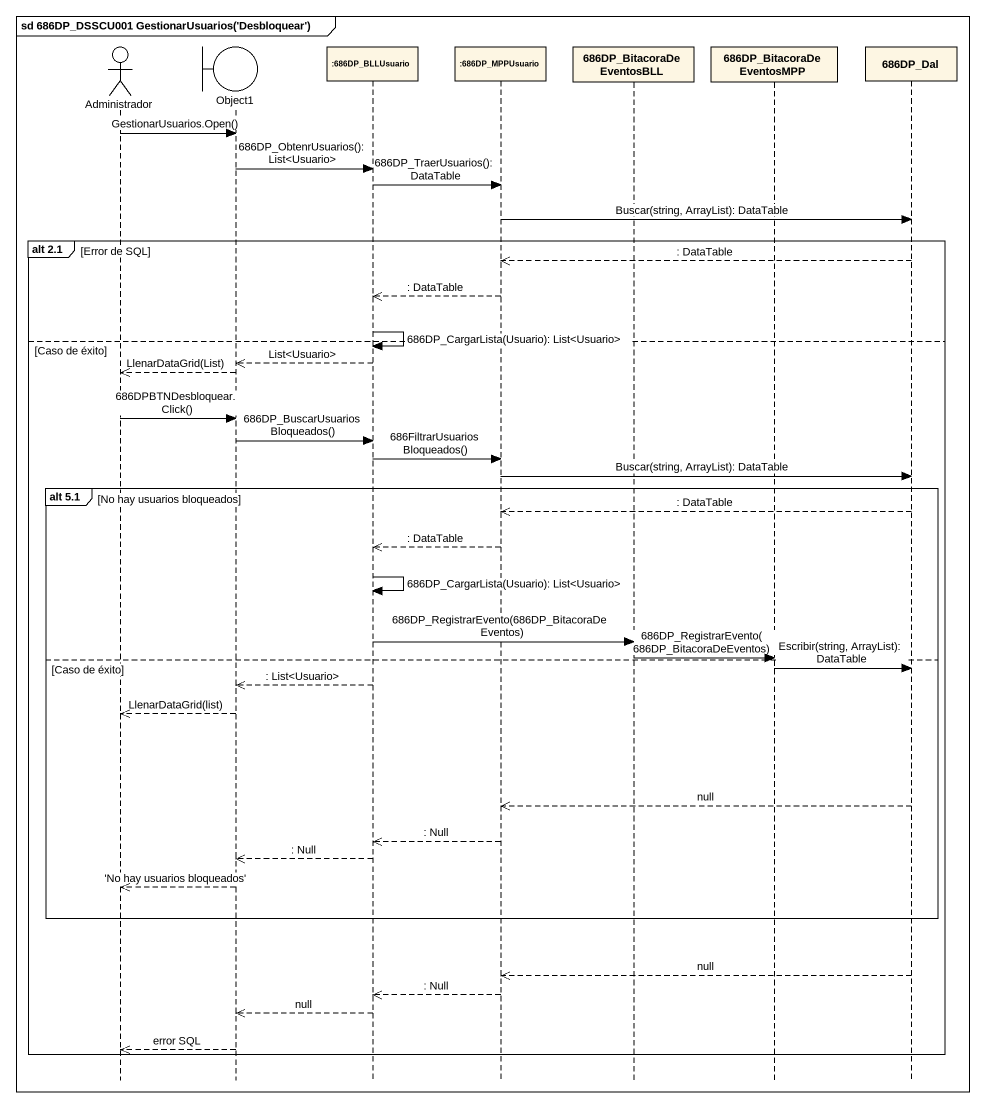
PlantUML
@startuml
mainframe sd 686DP_DSSCU001 GestionarUsuarios('Desbloquear')
hide footbox
actor Administrador
boundary Object1
participant ":686DP_BLLUsuario" as o686DP_BLLUsuario
participant ":686DP_MPPUsuario" as o686DP_MPPUsuario
participant "686DP_BitacoraDeEventosBLL" as c686DP_BitacoraDeEventosBLL
participant "686DP_BitacoraDeEventosMPP" as c686DP_BitacoraDeEventosMPP
participant "686DP_Dal" as c686DP_Dal

Administrador -> Object1 : GestionarUsuarios.Open()
Object1 -> o686DP_BLLUsuario : 686DP_ObtenrUsuarios(): List<Usuario>
o686DP_BLLUsuario -> o686DP_MPPUsuario : 686DP_TraerUsuarios(): DataTable
o686DP_MPPUsuario -> c686DP_Dal : Buscar(string, ArrayList): DataTable
group alt 2.1 [Error de SQL]
  c686DP_Dal -->> o686DP_MPPUsuario : : DataTable
  o686DP_MPPUsuario -->> o686DP_BLLUsuario : : DataTable
  o686DP_BLLUsuario -> o686DP_BLLUsuario : 686DP_CargarLista(Usuario): List<Usuario>
else Caso de éxito
  o686DP_BLLUsuario -->> Object1 : List<Usuario>
  Object1 -->> Administrador : LlenarDataGrid(List)
  Administrador -> Object1 : 686DPBTNDesbloquear.Click()
  Object1 -> o686DP_BLLUsuario : 686DP_BuscarUsuariosBloqueados()
  o686DP_BLLUsuario -> o686DP_MPPUsuario : 686FiltrarUsuariosBloqueados()
  o686DP_MPPUsuario -> c686DP_Dal : Buscar(string, ArrayList): DataTable
  group alt 5.1 [No hay usuarios bloqueados]
    c686DP_Dal -->> o686DP_MPPUsuario : : DataTable
    o686DP_MPPUsuario -->> o686DP_BLLUsuario : : DataTable
    o686DP_BLLUsuario -> o686DP_BLLUsuario : 686DP_CargarLista(Usuario): List<Usuario>
    o686DP_BLLUsuario -> c686DP_BitacoraDeEventosBLL : 686DP_RegistrarEvento(686DP_BitacoraDeEventos)
    c686DP_BitacoraDeEventosBLL -> c686DP_BitacoraDeEventosMPP : 686DP_RegistrarEvento(686DP_BitacoraDeEventos)
  else Caso de éxito
    c686DP_BitacoraDeEventosMPP -> c686DP_Dal : Escribir(string, ArrayList): DataTable
    o686DP_BLLUsuario -->> Object1 : : List<Usuario>
    Object1 -->> Administrador : LlenarDataGrid(list)
    c686DP_Dal -->> o686DP_MPPUsuario : null
    o686DP_MPPUsuario -->> o686DP_BLLUsuario : : Null
    o686DP_BLLUsuario -->> Object1 : : Null
    Object1 -->> Administrador : 'No hay usuarios bloqueados'
  end
  c686DP_Dal -->> o686DP_MPPUsuario : null
  o686DP_MPPUsuario -->> o686DP_BLLUsuario : : Null
  o686DP_BLLUsuario -->> Object1 : null
  Object1 -->> Administrador : error SQL
end
@enduml
